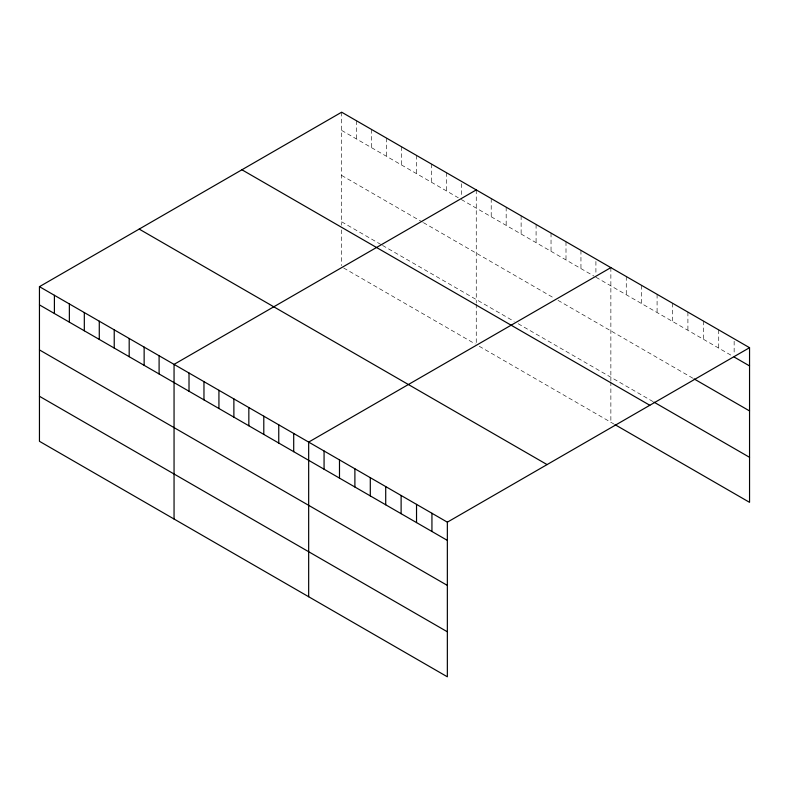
<?xml version="1.0" encoding="UTF-8"?>
<svg xmlns="http://www.w3.org/2000/svg" width="789" height="789" viewBox="0 0 789 789"><rect width="100%" height="100%" fill="white"/><g stroke="black" fill="none" stroke-linecap="round" stroke-linejoin="round"><path stroke-width="0.59" stroke-dasharray="3.94 2.96" d="M341.647 130.412L458.31 197.773M461.299 199.499L593.91 276.061M595.912 277.215L732.084 355.829M341.647 175.434L422.411 222.064M423.407 222.636L554.026 298.055M558.02 300.353L693.048 378.316M341.647 221.817L381.531 244.846M382.527 245.418L514.142 321.409M518.136 323.707L652.986 401.562M343.649 267.984L475.264 343.974M479.248 346.272L613.95 424.038M734.145 341.223L734.145 354.586M718.73 329.901L718.73 348.127M703.324 321.005L703.324 339.221M687.909 312.109L687.909 330.325M672.504 303.213L672.504 321.429M657.089 294.317L657.089 312.533M641.684 285.421L641.684 303.637M626.269 276.515L626.269 294.741M610.864 267.619L610.864 380.712M610.864 381.866L610.864 422.263M595.912 261.415L595.912 274.779M580.951 250.35L580.951 268.576M565.999 241.72L565.999 259.936M551.038 233.08L551.038 251.306M536.086 224.451L536.086 242.667M521.125 215.811L521.125 234.037M506.173 207.182L506.173 225.398M491.212 198.542L491.212 216.768M476.26 189.912L476.26 302.996M476.26 304.15L476.26 343.393M461.299 183.699L461.299 195.85M446.347 172.643L446.347 190.859M431.386 164.004L431.386 182.229M416.434 155.364L416.434 173.59M401.473 146.734L401.473 164.96M386.521 138.095L386.521 156.321M371.56 129.465L371.56 147.691M356.608 120.825L356.608 139.051M341.647 112.196L341.647 225.279M341.647 229.895L341.647 265.676"/><path stroke-width="1.18" d="M39.45 286.663L447.353 522.17L447.353 676.804L39.45 441.307L39.45 286.663L341.647 112.196L749.55 347.693L749.55 502.337L614.976 424.64M476.26 189.912L174.053 364.38L174.053 519.024M610.864 267.619L308.667 442.096L308.667 596.74M447.353 522.17L749.55 347.693M734.145 357.022L749.55 365.918M694.073 378.907L749.55 410.931M654.012 402.153L749.55 457.314M241.927 169.773L649.82 405.27M139.18 229.086L547.073 464.593M39.45 304.889L447.353 540.386M39.45 349.912L447.353 585.408M39.45 396.285L447.353 631.792M431.938 513.274L431.938 531.49M416.533 504.368L416.533 522.594M401.118 495.472L401.118 513.698M385.713 486.576L385.713 504.802M370.297 477.68L370.297 495.906M354.892 468.784L354.892 487.01M339.487 459.888L339.487 478.114M324.072 450.992L324.072 469.218M293.705 433.457L293.705 451.683M278.754 424.827L278.754 443.053M263.792 416.188L263.792 434.414M248.841 407.558L248.841 425.784M233.879 398.918L233.879 417.144M218.928 390.289L218.928 408.505M203.966 381.649L203.966 399.875M189.015 373.019L189.015 391.236M159.102 355.75L159.102 373.966M144.14 347.111L144.14 365.337M129.189 338.481L129.189 356.697M114.227 329.841L114.227 348.067M99.276 321.212L99.276 339.428M84.315 312.572L84.315 330.798M69.363 303.933L69.363 322.159M54.402 295.303L54.402 313.529"/></g></svg>
